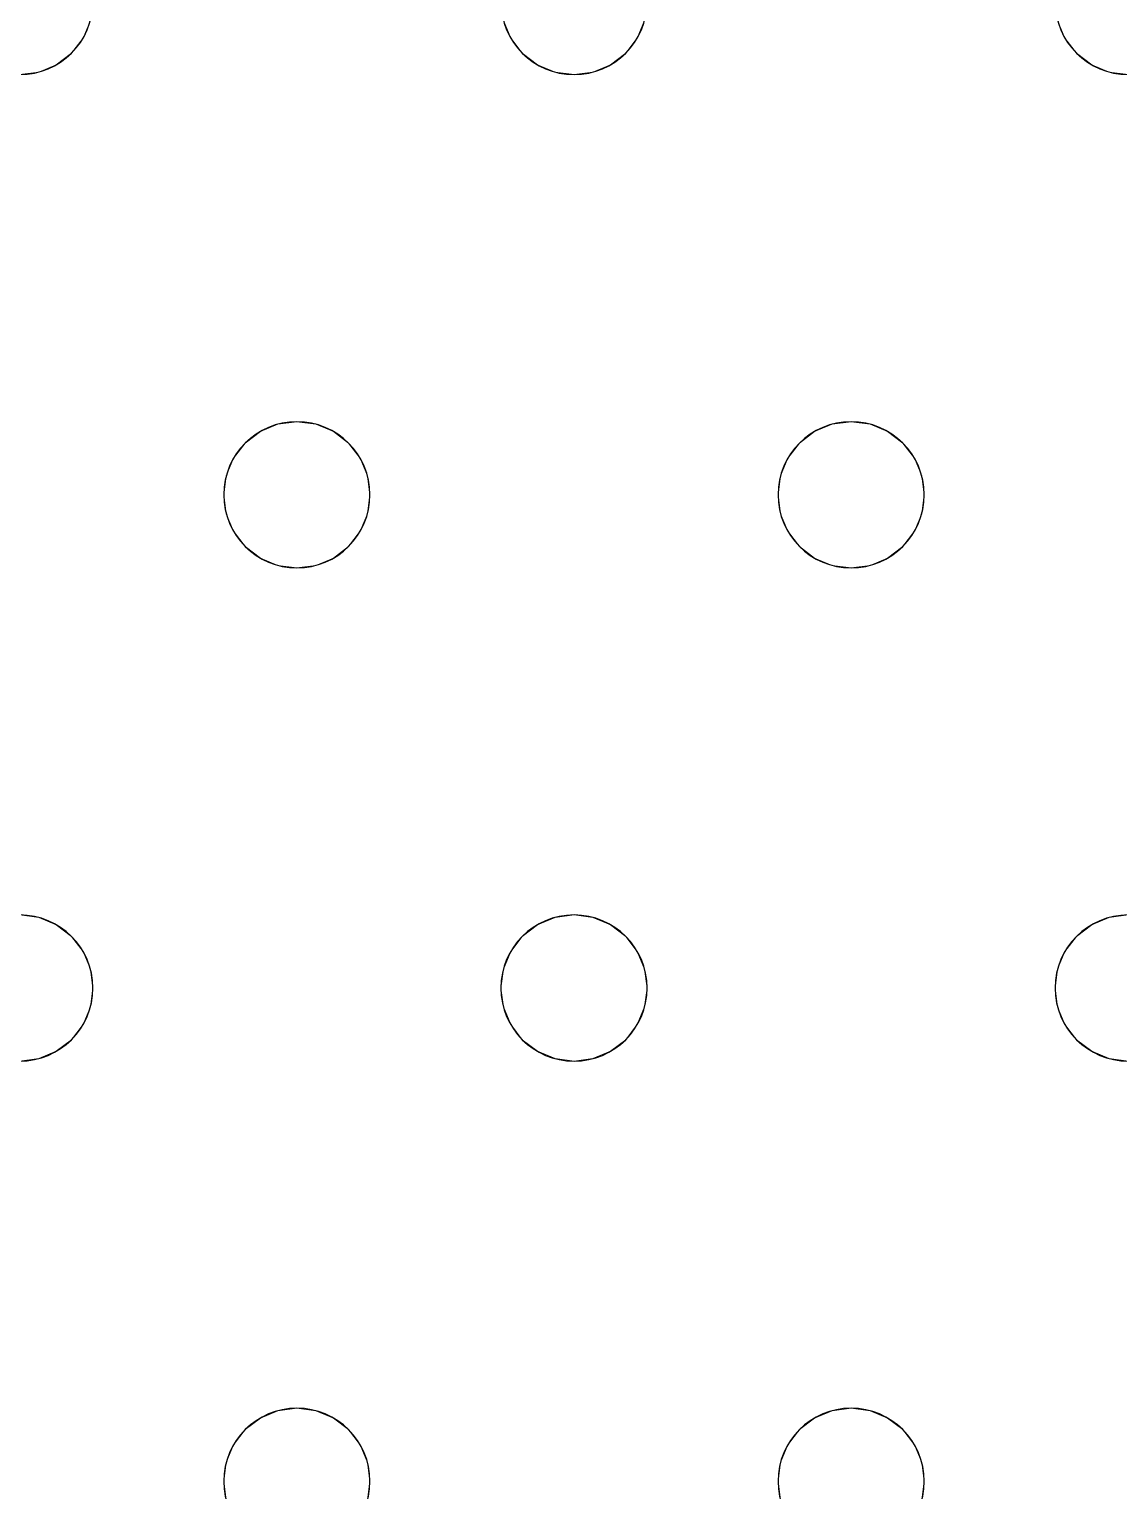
# Model space of a CAD drawing. Header units: millimetres. Extents: x -1 to 1601, y -701 to 1.
# Drawn here: x 1260.6 to 1320.3, y -233.5 to -153.5 of the extents above; entities that cross this region are included whole.
import ezdxf

# ---------------------------------------------------------------- set-up
doc = ezdxf.new("R2010")
doc.units = ezdxf.units.MM
doc.layers.add('IQ_200_3D', color=1, linetype='Continuous')
doc.layers.add('IQ_204_2D', color=7, linetype='Continuous')

msp = doc.modelspace()

# ---------------------------------------------------------------- linework, layer by layer
at = {"layer": 'IQ_200_3D', "lineweight": 18}
for points, invisible_edges in [([(122.762, -68.034, 850), (1477.238, -68.034, 850), (1477.238, -397.966, 850), (122.762, -397.966, 850)], 10), ([(122.762, -68.034, 860), (122.762, -397.966, 860), (1477.238, -397.966, 860), (1477.238, -68.034, 860)], 5), ([(1263.981, -153.035, 888), (1264.118, -152, 888), (1286.587, -153.035, 888), (1286.987, -154, 888)], 10), ([(1263.981, -153.035, 890), (1286.987, -154, 890), (1286.587, -153.035, 890), (1264.118, -152, 890)], 5), ([(1263.582, -154, 890), (1263.981, -153.035, 890), (1263.981, -153.035, 888), (1263.582, -154, 888)], 10), ([(1263.582, -154, 888), (1263.981, -153.035, 888), (1286.987, -154, 888), (1275.284, -175, 888)], 14), ([(1286.987, -154, 890), (1263.981, -153.035, 890), (1263.582, -154, 890), (1275.284, -175, 890)], 13), ([(1286.587, -153.035, 890), (1286.987, -154, 890), (1286.987, -154, 888), (1286.587, -153.035, 888)], 10), ([(1293.915, -154, 890), (1294.315, -153.035, 890), (1294.315, -153.035, 888), (1293.915, -154, 888)], 10), ([(1294.315, -153.035, 888), (1316.92, -153.035, 888), (1317.32, -154, 888), (1293.915, -154, 888)], 5), ([(1317.32, -154, 890), (1316.92, -153.035, 890), (1294.315, -153.035, 890), (1293.915, -154, 890)], 10), ([(1316.92, -153.035, 890), (1317.32, -154, 890), (1317.32, -154, 888), (1316.92, -153.035, 888)], 10), ([(1262.946, -154.828, 890), (1263.582, -154, 890), (1263.582, -154, 888), (1262.946, -154.828, 888)], 10), ([(1262.946, -154.828, 888), (1263.582, -154, 888), (1275.284, -175, 888), (1274.249, -175.136, 888)], 10), ([(1275.284, -175, 890), (1263.582, -154, 890), (1262.946, -154.828, 890), (1274.249, -175.136, 890)], 5), ([(1275.284, -175, 888), (1286.987, -154, 888), (1287.622, -154.828, 888), (1276.319, -175.136, 888)], 5), ([(1287.622, -154.828, 890), (1286.987, -154, 890), (1275.284, -175, 890), (1276.319, -175.136, 890)], 10), ([(1286.987, -154, 890), (1287.622, -154.828, 890), (1287.622, -154.828, 888), (1286.987, -154, 888)], 10), ([(1293.279, -154.828, 890), (1293.915, -154, 890), (1293.915, -154, 888), (1293.279, -154.828, 888)], 10), ([(1305.618, -175, 888), (1293.279, -154.828, 888), (1293.915, -154, 888), (1317.32, -154, 888)], 13), ([(1305.618, -175, 890), (1293.915, -154, 890), (1293.279, -154.828, 890), (1304.582, -175.136, 890)], 5), ([(1305.618, -175, 890), (1317.956, -154.828, 890), (1317.32, -154, 890), (1293.915, -154, 890)], 13), ([(1305.618, -175, 888), (1317.32, -154, 888), (1317.956, -154.828, 888), (1306.653, -175.136, 888)], 5), ([(1317.32, -154, 890), (1317.956, -154.828, 890), (1317.956, -154.828, 888), (1317.32, -154, 888)], 10), ([(1262.118, -155.464, 890), (1262.946, -154.828, 890), (1262.946, -154.828, 888), (1262.118, -155.464, 888)], 10), ([(1274.249, -175.136, 888), (1262.118, -155.464, 888), (1262.946, -154.828, 888)], 13), ([(1274.249, -175.136, 890), (1262.946, -154.828, 890), (1262.118, -155.464, 890)], 13), ([(1276.319, -175.136, 888), (1287.622, -154.828, 888), (1288.451, -155.464, 888), (1277.284, -175.536, 888)], 5), ([(1276.319, -175.136, 890), (1277.284, -175.536, 890), (1288.451, -155.464, 890), (1287.622, -154.828, 890)], 10), ([(1287.622, -154.828, 890), (1288.451, -155.464, 890), (1288.451, -155.464, 888), (1287.622, -154.828, 888)], 10), ([(1292.451, -155.464, 890), (1293.279, -154.828, 890), (1293.279, -154.828, 888), (1292.451, -155.464, 888)], 10), ([(1304.582, -175.136, 888), (1292.451, -155.464, 888), (1293.279, -154.828, 888), (1305.618, -175, 888)], 5), ([(1304.582, -175.136, 890), (1293.279, -154.828, 890), (1292.451, -155.464, 890)], 13), ([(1306.653, -175.136, 890), (1318.784, -155.464, 890), (1317.956, -154.828, 890), (1305.618, -175, 890)], 5), ([(1306.653, -175.136, 888), (1317.956, -154.828, 888), (1318.784, -155.464, 888)], 13), ([(1317.956, -154.828, 890), (1318.784, -155.464, 890), (1318.784, -155.464, 888), (1317.956, -154.828, 888)], 10), ([(1261.153, -155.864, 888), (1260.118, -156, 888), (1260.118, -156, 890), (1261.153, -155.864, 890)], 10), ([(1260.118, -156, 888), (1261.153, -155.864, 888), (1272.456, -176.172, 888), (1271.82, -177, 888)], 10), ([(1261.153, -155.864, 890), (1260.118, -156, 890), (1272.456, -176.172, 890), (1273.284, -175.536, 890)], 10), ([(1261.153, -155.864, 890), (1262.118, -155.464, 890), (1262.118, -155.464, 888), (1261.153, -155.864, 888)], 10), ([(1273.284, -175.536, 888), (1261.153, -155.864, 888), (1262.118, -155.464, 888), (1274.249, -175.136, 888)], 5), ([(1262.118, -155.464, 890), (1261.153, -155.864, 890), (1273.284, -175.536, 890), (1274.249, -175.136, 890)], 10), ([(1272.456, -176.172, 888), (1261.153, -155.864, 888), (1273.284, -175.536, 888)], 3), ([(1277.284, -175.536, 888), (1288.451, -155.464, 888), (1289.416, -155.864, 888), (1278.113, -176.172, 888)], 5), ([(1289.416, -155.864, 890), (1288.451, -155.464, 890), (1277.284, -175.536, 890), (1278.113, -176.172, 890)], 10), ([(1289.416, -155.864, 888), (1290.451, -156, 888), (1278.113, -176.172, 888)], 14), ([(1290.451, -156, 890), (1289.416, -155.864, 890), (1278.113, -176.172, 890), (1278.748, -177, 890)], 10), ([(1288.451, -155.464, 890), (1289.416, -155.864, 890), (1289.416, -155.864, 888), (1288.451, -155.464, 888)], 10), ([(1290.451, -156, 888), (1289.416, -155.864, 888), (1289.416, -155.864, 890), (1290.451, -156, 890)], 10), ([(1291.486, -155.864, 888), (1290.451, -156, 888), (1290.451, -156, 890), (1291.486, -155.864, 890)], 10), ([(1290.451, -156, 888), (1291.486, -155.864, 888), (1302.789, -176.172, 888), (1302.154, -177, 888)], 10), ([(1302.789, -176.172, 890), (1303.618, -175.536, 890), (1291.486, -155.864, 890), (1290.451, -156, 890)], 10), ([(1291.486, -155.864, 890), (1292.451, -155.464, 890), (1292.451, -155.464, 888), (1291.486, -155.864, 888)], 10), ([(1303.618, -175.536, 888), (1291.486, -155.864, 888), (1292.451, -155.464, 888), (1304.582, -175.136, 888)], 5), ([(1303.618, -175.536, 890), (1304.582, -175.136, 890), (1292.451, -155.464, 890), (1291.486, -155.864, 890)], 10), ([(1302.789, -176.172, 888), (1291.486, -155.864, 888), (1303.618, -175.536, 888)], 3), ([(1307.618, -175.536, 888), (1306.653, -175.136, 888), (1318.784, -155.464, 888), (1319.749, -155.864, 888)], 10), ([(1307.618, -175.536, 890), (1319.749, -155.864, 890), (1318.784, -155.464, 890), (1306.653, -175.136, 890)], 5), ([(1308.446, -176.172, 888), (1307.618, -175.536, 888), (1319.749, -155.864, 888), (1320.784, -156, 888)], 10), ([(1308.446, -176.172, 890), (1319.749, -155.864, 890), (1307.618, -175.536, 890)], 3), ([(1308.446, -176.172, 890), (1309.082, -177, 890), (1320.784, -156, 890), (1319.749, -155.864, 890)], 10), ([(1318.784, -155.464, 890), (1319.749, -155.864, 890), (1319.749, -155.864, 888), (1318.784, -155.464, 888)], 10), ([(1320.784, -156, 888), (1319.749, -155.864, 888), (1319.749, -155.864, 890), (1320.784, -156, 890)], 10), ([(1248.415, -177, 888), (1247.779, -176.172, 888), (1260.118, -156, 888), (1271.82, -177, 888)], 14), ([(1260.118, -156, 890), (1248.415, -177, 890), (1271.82, -177, 890), (1272.456, -176.172, 890)], 11), ([(1290.451, -156, 888), (1302.154, -177, 888), (1278.748, -177, 888), (1278.113, -176.172, 888)], 11), ([(1302.154, -177, 890), (1302.789, -176.172, 890), (1290.451, -156, 890), (1278.748, -177, 890)], 14), ([(1309.082, -177, 888), (1308.446, -176.172, 888), (1320.784, -156, 888), (1332.487, -177, 888)], 14), ([(1309.082, -177, 890), (1332.087, -177.965, 890), (1332.487, -177, 890), (1320.784, -156, 890)], 13), ([(1274.249, -175.136, 890), (1273.284, -175.536, 890), (1273.284, -175.536, 888), (1274.249, -175.136, 888)], 10), ([(1274.249, -175.136, 888), (1275.284, -175, 888), (1275.284, -175, 890), (1274.249, -175.136, 890)], 10), ([(1275.284, -175, 888), (1276.319, -175.136, 888), (1276.319, -175.136, 890), (1275.284, -175, 890)], 10), ([(1277.284, -175.536, 890), (1276.319, -175.136, 890), (1276.319, -175.136, 888), (1277.284, -175.536, 888)], 10), ([(1304.582, -175.136, 890), (1303.618, -175.536, 890), (1303.618, -175.536, 888), (1304.582, -175.136, 888)], 10), ([(1304.582, -175.136, 888), (1305.618, -175, 888), (1305.618, -175, 890), (1304.582, -175.136, 890)], 10), ([(1305.618, -175, 888), (1306.653, -175.136, 888), (1306.653, -175.136, 890), (1305.618, -175, 890)], 10), ([(1307.618, -175.536, 890), (1306.653, -175.136, 890), (1306.653, -175.136, 888), (1307.618, -175.536, 888)], 10), ([(1273.284, -175.536, 890), (1272.456, -176.172, 890), (1272.456, -176.172, 888), (1273.284, -175.536, 888)], 10), ([(1278.113, -176.172, 890), (1277.284, -175.536, 890), (1277.284, -175.536, 888), (1278.113, -176.172, 888)], 10), ([(1303.618, -175.536, 890), (1302.789, -176.172, 890), (1302.789, -176.172, 888), (1303.618, -175.536, 888)], 10), ([(1308.446, -176.172, 890), (1307.618, -175.536, 890), (1307.618, -175.536, 888), (1308.446, -176.172, 888)], 10), ([(1272.456, -176.172, 890), (1271.82, -177, 890), (1271.82, -177, 888), (1272.456, -176.172, 888)], 10), ([(1278.748, -177, 890), (1278.113, -176.172, 890), (1278.113, -176.172, 888), (1278.748, -177, 888)], 10), ([(1302.789, -176.172, 890), (1302.154, -177, 890), (1302.154, -177, 888), (1302.789, -176.172, 888)], 10), ([(1309.082, -177, 890), (1308.446, -176.172, 890), (1308.446, -176.172, 888), (1309.082, -177, 888)], 10), ([(1271.421, -177.965, 888), (1248.815, -177.965, 888), (1248.415, -177, 888), (1271.82, -177, 888)], 5), ([(1271.421, -177.965, 890), (1271.82, -177, 890), (1248.415, -177, 890), (1248.815, -177.965, 890)], 10), ([(1271.82, -177, 890), (1271.421, -177.965, 890), (1271.421, -177.965, 888), (1271.82, -177, 888)], 10), ([(1279.148, -177.965, 890), (1278.748, -177, 890), (1278.748, -177, 888), (1279.148, -177.965, 888)], 10), ([(1301.754, -177.965, 888), (1279.148, -177.965, 888), (1278.748, -177, 888), (1302.154, -177, 888)], 5), ([(1278.748, -177, 890), (1279.148, -177.965, 890), (1301.754, -177.965, 890), (1302.154, -177, 890)], 10), ([(1302.154, -177, 890), (1301.754, -177.965, 890), (1301.754, -177.965, 888), (1302.154, -177, 888)], 10), ([(1309.481, -177.965, 890), (1309.082, -177, 890), (1309.082, -177, 888), (1309.481, -177.965, 888)], 10), ([(1309.481, -177.965, 888), (1309.082, -177, 888), (1332.087, -177.965, 888), (1331.951, -179, 888)], 10), ([(1332.087, -177.965, 888), (1309.082, -177, 888), (1332.487, -177, 888)], 3), ([(1332.087, -177.965, 890), (1309.082, -177, 890), (1309.481, -177.965, 890), (1331.951, -179, 890)], 5), ([(1271.284, -179, 888), (1248.951, -179, 888), (1248.815, -177.965, 888), (1271.421, -177.965, 888)], 5), ([(1271.284, -179, 890), (1271.421, -177.965, 890), (1248.815, -177.965, 890), (1248.951, -179, 890)], 10), ([(1271.421, -177.965, 890), (1271.284, -179, 890), (1271.284, -179, 888), (1271.421, -177.965, 888)], 8), ([(1279.284, -179, 890), (1279.148, -177.965, 890), (1279.148, -177.965, 888), (1279.284, -179, 888)], 2), ([(1301.618, -179, 888), (1279.148, -177.965, 888), (1301.754, -177.965, 888)], 3), ([(1301.618, -179, 888), (1301.754, -180.035, 888), (1279.284, -179, 888), (1279.148, -177.965, 888)], 10), ([(1301.618, -179, 890), (1301.754, -177.965, 890), (1279.148, -177.965, 890), (1279.284, -179, 890)], 10), ([(1301.754, -177.965, 890), (1301.618, -179, 890), (1301.618, -179, 888), (1301.754, -177.965, 888)], 8), ([(1309.618, -179, 890), (1309.481, -177.965, 890), (1309.481, -177.965, 888), (1309.618, -179, 888)], 2), ([(1309.618, -179, 888), (1309.481, -177.965, 888), (1331.951, -179, 888), (1332.087, -180.035, 888)], 10), ([(1309.618, -179, 890), (1332.087, -180.035, 890), (1331.951, -179, 890), (1309.481, -177.965, 890)], 5), ([(1271.421, -180.035, 888), (1248.815, -180.035, 888), (1248.951, -179, 888), (1271.284, -179, 888)], 5), ([(1271.421, -180.035, 890), (1271.284, -179, 890), (1248.951, -179, 890), (1248.815, -180.035, 890)], 10), ([(1271.284, -179, 890), (1271.421, -180.035, 890), (1271.421, -180.035, 888), (1271.284, -179, 888)], 2), ([(1279.148, -180.035, 890), (1279.284, -179, 890), (1279.284, -179, 888), (1279.148, -180.035, 888)], 8), ([(1279.148, -180.035, 888), (1279.284, -179, 888), (1301.754, -180.035, 888), (1302.154, -181, 888)], 10), ([(1279.148, -180.035, 890), (1302.154, -181, 890), (1301.754, -180.035, 890), (1279.284, -179, 890)], 5), ([(1279.284, -179, 890), (1301.754, -180.035, 890), (1301.618, -179, 890)], 13), ([(1301.618, -179, 890), (1301.754, -180.035, 890), (1301.754, -180.035, 888), (1301.618, -179, 888)], 2), ([(1309.481, -180.035, 890), (1309.618, -179, 890), (1309.618, -179, 888), (1309.481, -180.035, 888)], 8), ([(1309.481, -180.035, 888), (1309.618, -179, 888), (1332.087, -180.035, 888)], 14), ([(1309.481, -180.035, 890), (1332.487, -181, 890), (1332.087, -180.035, 890), (1309.618, -179, 890)], 5), ([(1271.82, -181, 888), (1248.415, -181, 888), (1248.815, -180.035, 888), (1271.421, -180.035, 888)], 5), ([(1271.82, -181, 890), (1271.421, -180.035, 890), (1248.815, -180.035, 890), (1248.415, -181, 890)], 10), ([(1271.421, -180.035, 890), (1271.82, -181, 890), (1271.82, -181, 888), (1271.421, -180.035, 888)], 10), ([(1278.748, -181, 890), (1279.148, -180.035, 890), (1279.148, -180.035, 888), (1278.748, -181, 888)], 10), ([(1278.748, -181, 888), (1279.148, -180.035, 888), (1302.154, -181, 888), (1290.451, -202, 888)], 14), ([(1302.154, -181, 890), (1279.148, -180.035, 890), (1278.748, -181, 890), (1290.451, -202, 890)], 13), ([(1301.754, -180.035, 890), (1302.154, -181, 890), (1302.154, -181, 888), (1301.754, -180.035, 888)], 10), ([(1309.082, -181, 890), (1309.481, -180.035, 890), (1309.481, -180.035, 888), (1309.082, -181, 888)], 10), ([(1332.487, -181, 888), (1309.082, -181, 888), (1309.481, -180.035, 888), (1332.087, -180.035, 888)], 5), ([(1309.082, -181, 890), (1320.784, -202, 890), (1332.487, -181, 890), (1309.481, -180.035, 890)], 7), ([(1260.118, -202, 888), (1247.779, -181.828, 888), (1248.415, -181, 888), (1271.82, -181, 888)], 13), ([(1271.82, -181, 890), (1248.415, -181, 890), (1260.118, -202, 890), (1272.456, -181.828, 890)], 7), ([(1260.118, -202, 888), (1271.82, -181, 888), (1272.456, -181.828, 888), (1261.153, -202.136, 888)], 5), ([(1271.82, -181, 890), (1272.456, -181.828, 890), (1272.456, -181.828, 888), (1271.82, -181, 888)], 10), ([(1278.113, -181.828, 890), (1278.748, -181, 890), (1278.748, -181, 888), (1278.113, -181.828, 888)], 10), ([(1290.451, -202, 888), (1278.113, -181.828, 888), (1278.748, -181, 888)], 13), ([(1278.113, -181.828, 890), (1289.416, -202.136, 890), (1290.451, -202, 890), (1278.748, -181, 890)], 5), ([(1302.789, -181.828, 888), (1291.486, -202.136, 888), (1290.451, -202, 888), (1302.154, -181, 888)], 5), ([(1290.451, -202, 890), (1291.486, -202.136, 890), (1302.789, -181.828, 890), (1302.154, -181, 890)], 10), ([(1302.154, -181, 890), (1302.789, -181.828, 890), (1302.789, -181.828, 888), (1302.154, -181, 888)], 10), ([(1308.446, -181.828, 890), (1309.082, -181, 890), (1309.082, -181, 888), (1308.446, -181.828, 888)], 10), ([(1320.784, -202, 888), (1308.446, -181.828, 888), (1309.082, -181, 888), (1332.487, -181, 888)], 13), ([(1320.784, -202, 890), (1309.082, -181, 890), (1308.446, -181.828, 890), (1319.749, -202.136, 890)], 5), ([(1261.153, -202.136, 890), (1273.284, -182.464, 890), (1272.456, -181.828, 890), (1260.118, -202, 890)], 5), ([(1272.456, -181.828, 888), (1273.284, -182.464, 888), (1261.153, -202.136, 888)], 14), ([(1272.456, -181.828, 890), (1273.284, -182.464, 890), (1273.284, -182.464, 888), (1272.456, -181.828, 888)], 10), ([(1277.284, -182.464, 890), (1278.113, -181.828, 890), (1278.113, -181.828, 888), (1277.284, -182.464, 888)], 10), ([(1289.416, -202.136, 888), (1277.284, -182.464, 888), (1278.113, -181.828, 888), (1290.451, -202, 888)], 5), ([(1289.416, -202.136, 890), (1278.113, -181.828, 890), (1277.284, -182.464, 890)], 13), ([(1303.618, -182.464, 888), (1291.486, -202.136, 888), (1302.789, -181.828, 888)], 3), ([(1303.618, -182.464, 890), (1302.789, -181.828, 890), (1291.486, -202.136, 890), (1292.451, -202.536, 890)], 10), ([(1302.789, -181.828, 890), (1303.618, -182.464, 890), (1303.618, -182.464, 888), (1302.789, -181.828, 888)], 10), ([(1307.618, -182.464, 890), (1308.446, -181.828, 890), (1308.446, -181.828, 888), (1307.618, -182.464, 888)], 10), ([(1307.618, -182.464, 888), (1308.446, -181.828, 888), (1319.749, -202.136, 888), (1318.784, -202.536, 888)], 10), ([(1319.749, -202.136, 890), (1308.446, -181.828, 890), (1307.618, -182.464, 890), (1318.784, -202.536, 890)], 5), ([(1308.446, -181.828, 888), (1320.784, -202, 888), (1319.749, -202.136, 888)], 13), ([(1273.284, -182.464, 888), (1274.249, -182.864, 888), (1262.118, -202.536, 888), (1261.153, -202.136, 888)], 10), ([(1262.118, -202.536, 890), (1274.249, -182.864, 890), (1273.284, -182.464, 890), (1261.153, -202.136, 890)], 5), ([(1274.249, -182.864, 888), (1275.284, -183, 888), (1262.946, -203.172, 888), (1262.118, -202.536, 888)], 10), ([(1262.118, -202.536, 890), (1262.946, -203.172, 890), (1274.249, -182.864, 890)], 14), ([(1275.284, -183, 890), (1274.249, -182.864, 890), (1262.946, -203.172, 890), (1263.582, -204, 890)], 10), ([(1263.582, -204, 888), (1262.946, -203.172, 888), (1275.284, -183, 888), (1286.987, -204, 888)], 14), ([(1286.987, -204, 890), (1287.622, -203.172, 890), (1275.284, -183, 890), (1263.582, -204, 890)], 14), ([(1273.284, -182.464, 890), (1274.249, -182.864, 890), (1274.249, -182.864, 888), (1273.284, -182.464, 888)], 10), ([(1275.284, -183, 888), (1274.249, -182.864, 888), (1274.249, -182.864, 890), (1275.284, -183, 890)], 10), ([(1276.319, -182.864, 888), (1275.284, -183, 888), (1275.284, -183, 890), (1276.319, -182.864, 890)], 10), ([(1275.284, -183, 888), (1276.319, -182.864, 888), (1287.622, -203.172, 888), (1286.987, -204, 888)], 10), ([(1276.319, -182.864, 890), (1275.284, -183, 890), (1287.622, -203.172, 890), (1288.451, -202.536, 890)], 10), ([(1276.319, -182.864, 890), (1277.284, -182.464, 890), (1277.284, -182.464, 888), (1276.319, -182.864, 888)], 10), ([(1288.451, -202.536, 888), (1276.319, -182.864, 888), (1277.284, -182.464, 888), (1289.416, -202.136, 888)], 5), ([(1277.284, -182.464, 890), (1276.319, -182.864, 890), (1288.451, -202.536, 890), (1289.416, -202.136, 890)], 10), ([(1276.319, -182.864, 888), (1288.451, -202.536, 888), (1287.622, -203.172, 888)], 13), ([(1292.451, -202.536, 888), (1291.486, -202.136, 888), (1303.618, -182.464, 888), (1304.582, -182.864, 888)], 10), ([(1304.582, -182.864, 890), (1303.618, -182.464, 890), (1292.451, -202.536, 890), (1293.279, -203.172, 890)], 10), ([(1304.582, -182.864, 888), (1305.618, -183, 888), (1293.279, -203.172, 888), (1292.451, -202.536, 888)], 10), ([(1305.618, -183, 890), (1304.582, -182.864, 890), (1293.279, -203.172, 890), (1293.915, -204, 890)], 10), ([(1305.618, -183, 888), (1293.915, -204, 888), (1293.279, -203.172, 888)], 13), ([(1317.32, -204, 888), (1316.92, -204.965, 888), (1293.915, -204, 888), (1305.618, -183, 888)], 14), ([(1305.618, -183, 890), (1293.915, -204, 890), (1317.32, -204, 890), (1317.956, -203.172, 890)], 11), ([(1303.618, -182.464, 890), (1304.582, -182.864, 890), (1304.582, -182.864, 888), (1303.618, -182.464, 888)], 10), ([(1305.618, -183, 888), (1304.582, -182.864, 888), (1304.582, -182.864, 890), (1305.618, -183, 890)], 10), ([(1306.653, -182.864, 888), (1305.618, -183, 888), (1305.618, -183, 890), (1306.653, -182.864, 890)], 10), ([(1305.618, -183, 888), (1306.653, -182.864, 888), (1317.956, -203.172, 888), (1317.32, -204, 888)], 10), ([(1306.653, -182.864, 890), (1305.618, -183, 890), (1317.956, -203.172, 890), (1318.784, -202.536, 890)], 10), ([(1306.653, -182.864, 890), (1307.618, -182.464, 890), (1307.618, -182.464, 888), (1306.653, -182.864, 888)], 10), ([(1306.653, -182.864, 888), (1307.618, -182.464, 888), (1318.784, -202.536, 888), (1317.956, -203.172, 888)], 10), ([(1306.653, -182.864, 890), (1318.784, -202.536, 890), (1307.618, -182.464, 890)], 3), ([(1260.118, -202, 888), (1261.153, -202.136, 888), (1261.153, -202.136, 890), (1260.118, -202, 890)], 10), ([(1262.118, -202.536, 890), (1261.153, -202.136, 890), (1261.153, -202.136, 888), (1262.118, -202.536, 888)], 10), ([(1289.416, -202.136, 890), (1288.451, -202.536, 890), (1288.451, -202.536, 888), (1289.416, -202.136, 888)], 10), ([(1289.416, -202.136, 888), (1290.451, -202, 888), (1290.451, -202, 890), (1289.416, -202.136, 890)], 10), ([(1290.451, -202, 888), (1291.486, -202.136, 888), (1291.486, -202.136, 890), (1290.451, -202, 890)], 10), ([(1292.451, -202.536, 890), (1291.486, -202.136, 890), (1291.486, -202.136, 888), (1292.451, -202.536, 888)], 10), ([(1319.749, -202.136, 890), (1318.784, -202.536, 890), (1318.784, -202.536, 888), (1319.749, -202.136, 888)], 10), ([(1319.749, -202.136, 888), (1320.784, -202, 888), (1320.784, -202, 890), (1319.749, -202.136, 890)], 10), ([(1262.946, -203.172, 890), (1262.118, -202.536, 890), (1262.118, -202.536, 888), (1262.946, -203.172, 888)], 10), ([(1263.582, -204, 890), (1262.946, -203.172, 890), (1262.946, -203.172, 888), (1263.582, -204, 888)], 10), ([(1287.622, -203.172, 890), (1286.987, -204, 890), (1286.987, -204, 888), (1287.622, -203.172, 888)], 10), ([(1288.451, -202.536, 890), (1287.622, -203.172, 890), (1287.622, -203.172, 888), (1288.451, -202.536, 888)], 10), ([(1293.279, -203.172, 890), (1292.451, -202.536, 890), (1292.451, -202.536, 888), (1293.279, -203.172, 888)], 10), ([(1293.915, -204, 890), (1293.279, -203.172, 890), (1293.279, -203.172, 888), (1293.915, -204, 888)], 10), ([(1317.956, -203.172, 890), (1317.32, -204, 890), (1317.32, -204, 888), (1317.956, -203.172, 888)], 10), ([(1318.784, -202.536, 890), (1317.956, -203.172, 890), (1317.956, -203.172, 888), (1318.784, -202.536, 888)], 10), ([(1263.981, -204.965, 890), (1263.582, -204, 890), (1263.582, -204, 888), (1263.981, -204.965, 888)], 10), ([(1286.587, -204.965, 888), (1263.981, -204.965, 888), (1263.582, -204, 888), (1286.987, -204, 888)], 5), ([(1286.987, -204, 890), (1263.582, -204, 890), (1286.587, -204.965, 890)], 3), ([(1263.981, -204.965, 890), (1286.451, -206, 890), (1286.587, -204.965, 890), (1263.582, -204, 890)], 5), ([(1286.987, -204, 890), (1286.587, -204.965, 890), (1286.587, -204.965, 888), (1286.987, -204, 888)], 10), ([(1294.315, -204.965, 890), (1293.915, -204, 890), (1293.915, -204, 888), (1294.315, -204.965, 888)], 10), ([(1294.315, -204.965, 888), (1293.915, -204, 888), (1316.92, -204.965, 888), (1316.784, -206, 888)], 10), ([(1293.915, -204, 890), (1294.315, -204.965, 890), (1316.92, -204.965, 890), (1317.32, -204, 890)], 10), ([(1317.32, -204, 890), (1316.92, -204.965, 890), (1316.92, -204.965, 888), (1317.32, -204, 888)], 10), ([(1264.118, -206, 890), (1263.981, -204.965, 890), (1263.981, -204.965, 888), (1264.118, -206, 888)], 2), ([(1263.981, -204.965, 888), (1286.587, -204.965, 888), (1286.451, -206, 888)], 13), ([(1286.451, -206, 888), (1286.587, -207.035, 888), (1264.118, -206, 888), (1263.981, -204.965, 888)], 10), ([(1286.451, -206, 890), (1263.981, -204.965, 890), (1264.118, -206, 890), (1286.587, -207.035, 890)], 5), ([(1286.587, -204.965, 890), (1286.451, -206, 890), (1286.451, -206, 888), (1286.587, -204.965, 888)], 8), ([(1294.451, -206, 890), (1294.315, -204.965, 890), (1294.315, -204.965, 888), (1294.451, -206, 888)], 2), ([(1294.451, -206, 888), (1294.315, -204.965, 888), (1316.784, -206, 888), (1316.92, -207.035, 888)], 10), ([(1316.784, -206, 890), (1316.92, -204.965, 890), (1294.315, -204.965, 890), (1294.451, -206, 890)], 10), ([(1316.92, -204.965, 890), (1316.784, -206, 890), (1316.784, -206, 888), (1316.92, -204.965, 888)], 8), ([(1263.981, -207.035, 890), (1264.118, -206, 890), (1264.118, -206, 888), (1263.981, -207.035, 888)], 8), ([(1263.981, -207.035, 888), (1264.118, -206, 888), (1286.587, -207.035, 888)], 14), ([(1263.981, -207.035, 890), (1286.987, -208, 890), (1286.587, -207.035, 890), (1264.118, -206, 890)], 5), ([(1286.451, -206, 890), (1286.587, -207.035, 890), (1286.587, -207.035, 888), (1286.451, -206, 888)], 2), ([(1294.315, -207.035, 890), (1294.451, -206, 890), (1294.451, -206, 888), (1294.315, -207.035, 888)], 8), ([(1294.315, -207.035, 888), (1294.451, -206, 888), (1316.92, -207.035, 888), (1317.32, -208, 888)], 10), ([(1294.315, -207.035, 890), (1317.32, -208, 890), (1316.92, -207.035, 890), (1294.451, -206, 890)], 5), ([(1294.451, -206, 890), (1316.92, -207.035, 890), (1316.784, -206, 890)], 13), ([(1316.784, -206, 890), (1316.92, -207.035, 890), (1316.92, -207.035, 888), (1316.784, -206, 888)], 2), ([(1263.582, -208, 890), (1263.981, -207.035, 890), (1263.981, -207.035, 888), (1263.582, -208, 888)], 10), ([(1286.987, -208, 888), (1263.582, -208, 888), (1263.981, -207.035, 888), (1286.587, -207.035, 888)], 5), ([(1286.987, -208, 890), (1263.981, -207.035, 890), (1263.582, -208, 890), (1275.284, -229, 890)], 13), ([(1286.587, -207.035, 890), (1286.987, -208, 890), (1286.987, -208, 888), (1286.587, -207.035, 888)], 10), ([(1293.915, -208, 890), (1294.315, -207.035, 890), (1294.315, -207.035, 888), (1293.915, -208, 888)], 10), ([(1293.915, -208, 888), (1294.315, -207.035, 888), (1317.32, -208, 888), (1305.618, -229, 888)], 14), ([(1317.32, -208, 890), (1294.315, -207.035, 890), (1293.915, -208, 890)], 13), ([(1316.92, -207.035, 890), (1317.32, -208, 890), (1317.32, -208, 888), (1316.92, -207.035, 888)], 10), ([(1262.946, -208.828, 890), (1263.582, -208, 890), (1263.582, -208, 888), (1262.946, -208.828, 888)], 10), ([(1262.946, -208.828, 888), (1263.582, -208, 888), (1275.284, -229, 888), (1274.249, -229.136, 888)], 10), ([(1275.284, -229, 890), (1263.582, -208, 890), (1262.946, -208.828, 890), (1274.249, -229.136, 890)], 5), ([(1286.987, -208, 888), (1287.622, -208.828, 888), (1275.284, -229, 888), (1263.582, -208, 888)], 14), ([(1287.622, -208.828, 890), (1286.987, -208, 890), (1275.284, -229, 890), (1276.319, -229.136, 890)], 10), ([(1286.987, -208, 890), (1287.622, -208.828, 890), (1287.622, -208.828, 888), (1286.987, -208, 888)], 10), ([(1293.279, -208.828, 890), (1293.915, -208, 890), (1293.915, -208, 888), (1293.279, -208.828, 888)], 10), ([(1305.618, -229, 888), (1304.582, -229.136, 888), (1293.279, -208.828, 888), (1293.915, -208, 888)], 10), ([(1293.279, -208.828, 890), (1304.582, -229.136, 890), (1305.618, -229, 890), (1293.915, -208, 890)], 5), ([(1305.618, -229, 890), (1317.956, -208.828, 890), (1317.32, -208, 890), (1293.915, -208, 890)], 13), ([(1305.618, -229, 888), (1317.32, -208, 888), (1317.956, -208.828, 888), (1306.653, -229.136, 888)], 5), ([(1317.32, -208, 890), (1317.956, -208.828, 890), (1317.956, -208.828, 888), (1317.32, -208, 888)], 10), ([(1261.153, -209.864, 890), (1262.118, -209.464, 890), (1262.118, -209.464, 888), (1261.153, -209.864, 888)], 10), ([(1261.153, -209.864, 888), (1262.118, -209.464, 888), (1273.284, -229.536, 888), (1272.456, -230.172, 888)], 10), ([(1262.118, -209.464, 890), (1261.153, -209.864, 890), (1273.284, -229.536, 890), (1274.249, -229.136, 890)], 10), ([(1262.118, -209.464, 890), (1262.946, -208.828, 890), (1262.946, -208.828, 888), (1262.118, -209.464, 888)], 10), ([(1274.249, -229.136, 888), (1273.284, -229.536, 888), (1262.118, -209.464, 888), (1262.946, -208.828, 888)], 10), ([(1262.118, -209.464, 890), (1274.249, -229.136, 890), (1262.946, -208.828, 890)], 3), ([(1276.319, -229.136, 888), (1275.284, -229, 888), (1287.622, -208.828, 888), (1288.451, -209.464, 888)], 10), ([(1276.319, -229.136, 890), (1277.284, -229.536, 890), (1288.451, -209.464, 890), (1287.622, -208.828, 890)], 10), ([(1288.451, -209.464, 888), (1289.416, -209.864, 888), (1277.284, -229.536, 888), (1276.319, -229.136, 888)], 10), ([(1289.416, -209.864, 890), (1288.451, -209.464, 890), (1277.284, -229.536, 890), (1278.113, -230.172, 890)], 10), ([(1287.622, -208.828, 890), (1288.451, -209.464, 890), (1288.451, -209.464, 888), (1287.622, -208.828, 888)], 10), ([(1288.451, -209.464, 890), (1289.416, -209.864, 890), (1289.416, -209.864, 888), (1288.451, -209.464, 888)], 10), ([(1291.486, -209.864, 890), (1292.451, -209.464, 890), (1292.451, -209.464, 888), (1291.486, -209.864, 888)], 10), ([(1291.486, -209.864, 888), (1292.451, -209.464, 888), (1303.618, -229.536, 888), (1302.789, -230.172, 888)], 10), ([(1292.451, -209.464, 890), (1291.486, -209.864, 890), (1303.618, -229.536, 890)], 14), ([(1292.451, -209.464, 890), (1293.279, -208.828, 890), (1293.279, -208.828, 888), (1292.451, -209.464, 888)], 10), ([(1292.451, -209.464, 888), (1293.279, -208.828, 888), (1304.582, -229.136, 888), (1303.618, -229.536, 888)], 10), ([(1292.451, -209.464, 890), (1303.618, -229.536, 890), (1304.582, -229.136, 890), (1293.279, -208.828, 890)], 5), ([(1306.653, -229.136, 890), (1318.784, -209.464, 890), (1317.956, -208.828, 890), (1305.618, -229, 890)], 5), ([(1306.653, -229.136, 888), (1317.956, -208.828, 888), (1318.784, -209.464, 888), (1307.618, -229.536, 888)], 5), ([(1307.618, -229.536, 890), (1319.749, -209.864, 890), (1318.784, -209.464, 890), (1306.653, -229.136, 890)], 5), ([(1307.618, -229.536, 888), (1318.784, -209.464, 888), (1319.749, -209.864, 888), (1308.446, -230.172, 888)], 5), ([(1317.956, -208.828, 890), (1318.784, -209.464, 890), (1318.784, -209.464, 888), (1317.956, -208.828, 888)], 10), ([(1318.784, -209.464, 890), (1319.749, -209.864, 890), (1319.749, -209.864, 888), (1318.784, -209.464, 888)], 10), ([(1248.415, -231, 888), (1247.779, -230.172, 888), (1260.118, -210, 888), (1271.82, -231, 888)], 14), ([(1260.118, -210, 890), (1248.415, -231, 890), (1271.82, -231, 890), (1272.456, -230.172, 890)], 11), ([(1261.153, -209.864, 888), (1260.118, -210, 888), (1260.118, -210, 890), (1261.153, -209.864, 890)], 10), ([(1260.118, -210, 888), (1261.153, -209.864, 888), (1272.456, -230.172, 888), (1271.82, -231, 888)], 10), ([(1261.153, -209.864, 890), (1260.118, -210, 890), (1272.456, -230.172, 890), (1273.284, -229.536, 890)], 10), ([(1289.416, -209.864, 888), (1290.451, -210, 888), (1278.113, -230.172, 888), (1277.284, -229.536, 888)], 10), ([(1290.451, -210, 890), (1289.416, -209.864, 890), (1278.113, -230.172, 890), (1278.748, -231, 890)], 10), ([(1278.113, -230.172, 888), (1290.451, -210, 888), (1278.748, -231, 888)], 3), ([(1278.748, -231, 888), (1290.451, -210, 888), (1302.154, -231, 888), (1279.148, -231.965, 888)], 7), ([(1302.154, -231, 890), (1302.789, -230.172, 890), (1290.451, -210, 890), (1278.748, -231, 890)], 14), ([(1290.451, -210, 888), (1289.416, -209.864, 888), (1289.416, -209.864, 890), (1290.451, -210, 890)], 10), ([(1291.486, -209.864, 888), (1290.451, -210, 888), (1290.451, -210, 890), (1291.486, -209.864, 890)], 10), ([(1290.451, -210, 888), (1291.486, -209.864, 888), (1302.789, -230.172, 888), (1302.154, -231, 888)], 10), ([(1302.789, -230.172, 890), (1303.618, -229.536, 890), (1291.486, -209.864, 890), (1290.451, -210, 890)], 10), ([(1308.446, -230.172, 890), (1320.784, -210, 890), (1319.749, -209.864, 890), (1307.618, -229.536, 890)], 5), ([(1308.446, -230.172, 888), (1319.749, -209.864, 888), (1320.784, -210, 888)], 13), ([(1309.082, -231, 888), (1308.446, -230.172, 888), (1320.784, -210, 888), (1332.487, -231, 888)], 14), ([(1308.446, -230.172, 890), (1309.082, -231, 890), (1320.784, -210, 890)], 14), ([(1332.487, -231, 890), (1333.123, -230.172, 890), (1320.784, -210, 890), (1309.082, -231, 890)], 14), ([(1320.784, -210, 888), (1319.749, -209.864, 888), (1319.749, -209.864, 890), (1320.784, -210, 890)], 10), ([(1273.284, -229.536, 890), (1272.456, -230.172, 890), (1272.456, -230.172, 888), (1273.284, -229.536, 888)], 10), ([(1274.249, -229.136, 890), (1273.284, -229.536, 890), (1273.284, -229.536, 888), (1274.249, -229.136, 888)], 10), ([(1274.249, -229.136, 888), (1275.284, -229, 888), (1275.284, -229, 890), (1274.249, -229.136, 890)], 10), ([(1275.284, -229, 888), (1276.319, -229.136, 888), (1276.319, -229.136, 890), (1275.284, -229, 890)], 10), ([(1277.284, -229.536, 890), (1276.319, -229.136, 890), (1276.319, -229.136, 888), (1277.284, -229.536, 888)], 10), ([(1278.113, -230.172, 890), (1277.284, -229.536, 890), (1277.284, -229.536, 888), (1278.113, -230.172, 888)], 10), ([(1303.618, -229.536, 890), (1302.789, -230.172, 890), (1302.789, -230.172, 888), (1303.618, -229.536, 888)], 10), ([(1304.582, -229.136, 890), (1303.618, -229.536, 890), (1303.618, -229.536, 888), (1304.582, -229.136, 888)], 10), ([(1304.582, -229.136, 888), (1305.618, -229, 888), (1305.618, -229, 890), (1304.582, -229.136, 890)], 10), ([(1305.618, -229, 888), (1306.653, -229.136, 888), (1306.653, -229.136, 890), (1305.618, -229, 890)], 10), ([(1307.618, -229.536, 890), (1306.653, -229.136, 890), (1306.653, -229.136, 888), (1307.618, -229.536, 888)], 10), ([(1308.446, -230.172, 890), (1307.618, -229.536, 890), (1307.618, -229.536, 888), (1308.446, -230.172, 888)], 10), ([(1272.456, -230.172, 890), (1271.82, -231, 890), (1271.82, -231, 888), (1272.456, -230.172, 888)], 10), ([(1278.748, -231, 890), (1278.113, -230.172, 890), (1278.113, -230.172, 888), (1278.748, -231, 888)], 10), ([(1302.789, -230.172, 890), (1302.154, -231, 890), (1302.154, -231, 888), (1302.789, -230.172, 888)], 10), ([(1309.082, -231, 890), (1308.446, -230.172, 890), (1308.446, -230.172, 888), (1309.082, -231, 888)], 10), ([(1248.815, -231.965, 888), (1248.415, -231, 888), (1271.82, -231, 888), (1271.421, -231.965, 888)], 10), ([(1248.815, -231.965, 890), (1271.421, -231.965, 890), (1271.82, -231, 890), (1248.415, -231, 890)], 5), ([(1271.82, -231, 890), (1271.421, -231.965, 890), (1271.421, -231.965, 888), (1271.82, -231, 888)], 10), ([(1279.148, -231.965, 890), (1278.748, -231, 890), (1278.748, -231, 888), (1279.148, -231.965, 888)], 10), ([(1279.148, -231.965, 890), (1301.754, -231.965, 890), (1302.154, -231, 890), (1278.748, -231, 890)], 5), ([(1301.754, -231.965, 888), (1279.148, -231.965, 888), (1302.154, -231, 888)], 3), ([(1302.154, -231, 890), (1301.754, -231.965, 890), (1301.754, -231.965, 888), (1302.154, -231, 888)], 10), ([(1309.481, -231.965, 890), (1309.082, -231, 890), (1309.082, -231, 888), (1309.481, -231.965, 888)], 10), ([(1332.487, -231, 888), (1332.087, -231.965, 888), (1309.481, -231.965, 888), (1309.082, -231, 888)], 10), ([(1309.481, -231.965, 890), (1332.087, -231.965, 890), (1332.487, -231, 890), (1309.082, -231, 890)], 5), ([(1248.951, -233, 888), (1248.815, -231.965, 888), (1271.421, -231.965, 888), (1271.284, -233, 888)], 10), ([(1248.951, -233, 890), (1271.284, -233, 890), (1271.421, -231.965, 890), (1248.815, -231.965, 890)], 5), ([(1271.421, -231.965, 890), (1271.284, -233, 890), (1271.284, -233, 888), (1271.421, -231.965, 888)], 8), ([(1279.284, -233, 890), (1279.148, -231.965, 890), (1279.148, -231.965, 888), (1279.284, -233, 888)], 2), ([(1279.284, -233, 888), (1279.148, -231.965, 888), (1301.754, -231.965, 888), (1301.618, -233, 888)], 10), ([(1279.284, -233, 890), (1301.618, -233, 890), (1301.754, -231.965, 890), (1279.148, -231.965, 890)], 5), ([(1301.754, -231.965, 890), (1301.618, -233, 890), (1301.618, -233, 888), (1301.754, -231.965, 888)], 8), ([(1309.618, -233, 890), (1309.481, -231.965, 890), (1309.481, -231.965, 888), (1309.618, -233, 888)], 2), ([(1332.087, -231.965, 888), (1331.951, -233, 888), (1309.618, -233, 888), (1309.481, -231.965, 888)], 10), ([(1309.618, -233, 890), (1331.951, -233, 890), (1332.087, -231.965, 890), (1309.481, -231.965, 890)], 5), ([(1248.951, -233, 888), (1271.284, -233, 888), (1271.421, -234.035, 888), (1248.815, -234.035, 888)], 5), ([(1271.421, -234.035, 890), (1271.284, -233, 890), (1248.951, -233, 890), (1248.815, -234.035, 890)], 10), ([(1271.284, -233, 890), (1271.421, -234.035, 890), (1271.421, -234.035, 888), (1271.284, -233, 888)], 2), ([(1279.148, -234.035, 890), (1279.284, -233, 890), (1279.284, -233, 888), (1279.148, -234.035, 888)], 8), ([(1279.284, -233, 888), (1301.618, -233, 888), (1301.754, -234.035, 888), (1279.148, -234.035, 888)], 5), ([(1301.754, -234.035, 890), (1301.618, -233, 890), (1279.284, -233, 890), (1279.148, -234.035, 890)], 10), ([(1301.618, -233, 890), (1301.754, -234.035, 890), (1301.754, -234.035, 888), (1301.618, -233, 888)], 2), ([(1309.481, -234.035, 890), (1309.618, -233, 890), (1309.618, -233, 888), (1309.481, -234.035, 888)], 8), ([(1309.618, -233, 888), (1331.951, -233, 888), (1332.087, -234.035, 888), (1309.481, -234.035, 888)], 5), ([(1332.087, -234.035, 890), (1331.951, -233, 890), (1309.618, -233, 890), (1309.481, -234.035, 890)], 10)]:
    msp.add_3dface(points, dxfattribs=dict(at, invisible_edges=invisible_edges))
at = {"layer": 'IQ_204_2D'}
for centre, start, end in [((1260.118, -152), 180, 360), ((1290.451, -152), 180, 360), ((1290.451, -152), 180, 360), ((1320.784, -152), 180, 360), ((1275.284, -179), 0, 180), ((1275.284, -179), 360, 180), ((1305.618, -179), 0, 180), ((1275.284, -179), 180, 360), ((1275.284, -179), 180, 360), ((1305.618, -179), 180, 360), ((1260.118, -206), 360, 180), ((1290.451, -206), 0, 180), ((1290.451, -206), 360, 180), ((1320.784, -206), 0, 180), ((1260.118, -206), 180, 360), ((1290.451, -206), 180, 360), ((1290.451, -206), 180, 360), ((1320.784, -206), 180, 360), ((1275.284, -233), 0, 180), ((1275.284, -233), 360, 180), ((1305.618, -233), 0, 180), ((1275.284, -233), 180, 0), ((1275.284, -233), 180, 360), ((1305.618, -233), 180, 360)]:
    msp.add_arc(centre, 4, start, end, dxfattribs=at)

# ---------------------------------------------------------------- meshes
at = {"layer": 'IQ_200_3D', "lineweight": 18}
mesh = msp.add_polyface(dxfattribs=at)
corners = [(1600, 0, 850), (1600, -700, 850), (0, -700, 850), (0, 0, 850), (1210.5, -594, 850), (1211.556, -602.023, 850), (1214.653, -609.5, 850), (1219.58, -615.92, 850), (1226, -620.847, 850), (1233.477, -623.944, 850), (1241.5, -625, 850), (1459.5, -625, 850), (1467.523, -623.944, 850), (1475, -620.847, 850), (1481.42, -615.92, 850), (1486.347, -609.5, 850), (1489.444, -602.023, 850), (1490.5, -594, 850), (1490.5, -476, 850), (1489.444, -467.977, 850), (1486.347, -460.5, 850), (1481.42, -454.08, 850), (1475, -449.153, 850), (1467.523, -446.056, 850), (1459.5, -445, 850), (1241.5, -445, 850), (1233.477, -446.056, 850), (1226, -449.153, 850), (1219.58, -454.08, 850), (1214.653, -460.5, 850), (1211.556, -467.977, 850), (1210.5, -476, 850), (1477.5, -68.034, 850), (122.5, -68.034, 850), (110.412, -69.625, 850), (99.148, -74.291, 850), (89.475, -81.713, 850), (82.053, -91.386, 850), (77.388, -102.65, 850), (75.796, -114.738, 850), (75.796, -351.262, 850), (77.388, -363.35, 850), (82.053, -374.614, 850), (89.475, -384.287, 850), (99.148, -391.709, 850), (110.412, -396.375, 850), (122.5, -397.966, 850), (1477.5, -397.966, 850), (1489.588, -396.375, 850), (1500.852, -391.709, 850), (1510.525, -384.287, 850), (1517.947, -374.614, 850), (1522.612, -363.35, 850), (1524.204, -351.262, 850), (1524.204, -114.738, 850), (1522.612, -102.65, 850), (1517.947, -91.386, 850), (1510.525, -81.713, 850), (1500.852, -74.291, 850), (1489.588, -69.625, 850)]
mesh.append_faces([[corners[k] for k in face] for face in [(37, 3, 36), (35, 3, 34), (4, 46, 31), (31, 46, 30), (55, 0, 54), (16, 1, 15), (14, 1, 13), (21, 49, 20), (11, 1, 10)]], dxfattribs={"vtx0": -1, "vtx1": -1})
mesh.append_faces([[corners[k] for k in face] for face in [(3, 37, 38), (3, 38, 39), (3, 39, 40, 2), (2, 40, 41), (46, 4, 5), (2, 6, 7), (46, 29, 30), (46, 28, 29), (26, 46, 47, 25), (46, 26, 27), (0, 59, 32, 3), (20, 49, 50, 19), (47, 24, 25), (0, 55, 56), (1, 52, 53), (19, 50, 51, 18), (1, 16, 17)]], dxfattribs={"vtx0": -1, "vtx2": -1})
mesh.append_faces([[corners[k] for k in face] for face in [(2, 45, 46, 5), (1, 17, 18, 51)]], dxfattribs={"vtx0": -1, "vtx2": -1, "vtx3": -1})
mesh.append_faces([[corners[k] for k in face] for face in [(41, 42, 2), (35, 36, 3), (33, 34, 3, 32), (43, 44, 2), (44, 45, 2), (42, 43, 2), (5, 6, 2), (27, 28, 46), (7, 8, 2), (8, 9, 2), (58, 59, 0), (56, 57, 0), (57, 58, 0), (51, 52, 1), (23, 24, 47), (11, 12, 1), (12, 13, 1), (14, 15, 1)]], dxfattribs={"vtx1": -1, "vtx2": -1})
mesh.append_faces([[corners[k] for k in face] for face in [(1, 2, 9, 10), (47, 48, 22, 23), (48, 49, 21, 22), (53, 54, 0, 1)]], dxfattribs={"vtx1": -1, "vtx3": -1})
mesh = msp.add_polyface(dxfattribs=at)
corners = [(1600, -700, 900), (1600, -23, 900), (0, -23, 900), (0, -700, 900), (90, -35.113, 900), (1510, -35.113, 900), (1529.382, -37.665, 900), (1547.443, -45.146, 900), (1562.953, -57.047, 900), (1574.854, -72.557, 900), (1582.335, -90.618, 900), (1584.887, -110, 900), (1584.887, -610, 900), (1582.335, -629.382, 900), (1574.854, -647.443, 900), (1562.953, -662.953, 900), (1547.443, -674.854, 900), (1529.382, -682.335, 900), (1510, -684.887, 900), (90, -684.887, 900), (70.618, -682.335, 900), (52.557, -674.854, 900), (37.047, -662.953, 900), (25.146, -647.443, 900), (17.665, -629.382, 900), (15.113, -610, 900), (15.113, -110, 900), (17.665, -90.618, 900), (25.146, -72.557, 900), (37.047, -57.047, 900), (52.557, -45.146, 900), (70.618, -37.665, 900)]
mesh.append_faces([[corners[k] for k in face] for face in [(9, 1, 8), (14, 0, 13), (31, 2, 30), (28, 2, 27), (21, 3, 20), (23, 3, 22)]], dxfattribs={"vtx0": -1, "vtx1": -1})
mesh.append_faces([[corners[k] for k in face] for face in [(1, 9, 10), (1, 11, 12, 0), (0, 14, 15), (0, 18, 19), (2, 28, 29), (3, 23, 24)]], dxfattribs={"vtx0": -1, "vtx2": -1})
mesh.append_faces([[corners[k] for k in face] for face in [(10, 11, 1), (5, 6, 1), (7, 8, 1), (6, 7, 1), (12, 13, 0), (15, 16, 0), (17, 18, 0), (16, 17, 0), (31, 4, 2), (29, 30, 2), (26, 27, 2), (21, 22, 3), (24, 25, 3)]], dxfattribs={"vtx1": -1, "vtx2": -1})
mesh.append_faces([[corners[k] for k in face] for face in [(4, 5, 1, 2), (25, 26, 2, 3), (19, 20, 3, 0)]], dxfattribs={"vtx1": -1, "vtx3": -1})
mesh = msp.add_polyface(dxfattribs=at)
corners = [(1510, -48.392, 890), (90, -48.392, 890), (66.424, -53.082, 890), (46.437, -66.437, 890), (33.082, -86.424, 890), (28.392, -110, 890), (28.392, -610, 890), (33.082, -633.576, 890), (46.437, -653.563, 890), (66.424, -666.918, 890), (90, -671.608, 890), (1510, -671.608, 890), (1533.576, -666.918, 890), (1553.563, -653.563, 890), (1566.918, -633.576, 890), (1571.608, -610, 890), (1571.608, -110, 890), (1566.918, -86.424, 890), (1553.563, -66.437, 890), (1533.576, -53.082, 890), (122.5, -418.034, 890), (1477.5, -418.034, 890), (1489.656, -419.634, 890), (1500.983, -424.326, 890), (1510.71, -431.79, 890), (1518.174, -441.517, 890), (1522.866, -452.844, 890), (1524.466, -465, 890), (1524.466, -605, 890), (1522.866, -617.156, 890), (1518.174, -628.483, 890), (1510.71, -638.21, 890), (1500.983, -645.674, 890), (1489.656, -650.366, 890), (1477.5, -651.966, 890), (122.5, -651.966, 890), (110.344, -650.366, 890), (99.017, -645.674, 890), (89.29, -638.21, 890), (81.826, -628.483, 890), (77.134, -617.156, 890), (75.534, -605, 890), (75.534, -465, 890), (77.134, -452.844, 890), (81.826, -441.517, 890), (89.29, -431.79, 890), (99.017, -424.326, 890), (110.344, -419.634, 890), (122.5, -68.034, 890), (1477.5, -68.034, 890), (1489.588, -69.625, 890), (1500.852, -74.291, 890), (1510.525, -81.713, 890), (1517.947, -91.386, 890), (1522.612, -102.65, 890), (1524.204, -114.738, 890), (1524.204, -351.262, 890), (1522.612, -363.35, 890), (1517.947, -374.614, 890), (1510.525, -384.287, 890), (1500.852, -391.709, 890), (1489.588, -396.375, 890), (1477.5, -397.966, 890), (122.5, -397.966, 890), (110.412, -396.375, 890), (99.148, -391.709, 890), (89.475, -384.287, 890), (82.053, -374.614, 890), (77.388, -363.35, 890), (75.796, -351.262, 890), (75.796, -114.738, 890), (77.388, -102.65, 890), (82.053, -91.386, 890), (89.475, -81.713, 890), (99.148, -74.291, 890), (110.412, -69.625, 890)]
mesh.append_faces([[corners[k] for k in face] for face in [(65, 47, 64), (75, 1, 74), (71, 5, 70), (73, 2, 72)]], dxfattribs={"vtx0": -1, "vtx1": -1})
mesh.append_faces([[corners[k] for k in face] for face in [(15, 28, 29, 14), (11, 32, 33), (16, 55, 56, 15), (54, 17, 18, 53), (53, 18, 19, 52), (52, 19, 0, 51), (0, 50, 51), (10, 37, 38, 9), (64, 47, 20, 63), (8, 39, 40, 7), (39, 8, 9, 38), (69, 42, 43), (1, 75, 48, 0), (3, 71, 72, 2)]], dxfattribs={"vtx0": -1, "vtx2": -1})
mesh.append_faces([[corners[k] for k in face] for face in [(6, 41, 42, 69)]], dxfattribs={"vtx0": -1, "vtx2": -1, "vtx3": -1})
mesh.append_faces([[corners[k] for k in face] for face in [(11, 33, 34, 35), (71, 3, 4, 5)]], dxfattribs={"vtx0": -1, "vtx3": -1})
mesh.append_faces([[corners[k] for k in face] for face in [(49, 50, 0, 48), (36, 37, 10)]], dxfattribs={"vtx1": -1, "vtx2": -1})
mesh.append_faces([[corners[k] for k in face] for face in [(27, 28, 15, 56)]], dxfattribs={"vtx1": -1, "vtx2": -1, "vtx3": -1})
mesh.append_faces([[corners[k] for k in face] for face in [(13, 14, 29, 30), (12, 13, 30, 31), (26, 27, 56, 57), (31, 32, 11, 12), (24, 25, 58, 59), (21, 22, 61, 62), (22, 23, 60, 61), (23, 24, 59, 60), (25, 26, 57, 58), (54, 55, 16, 17), (20, 21, 62, 63), (35, 36, 10, 11), (45, 46, 66, 67), (46, 47, 65, 66), (6, 7, 40, 41), (43, 44, 68, 69), (44, 45, 67, 68), (73, 74, 1, 2), (69, 70, 5, 6)]], dxfattribs={"vtx1": -1, "vtx3": -1})

doc.saveas('drawing.dxf')
